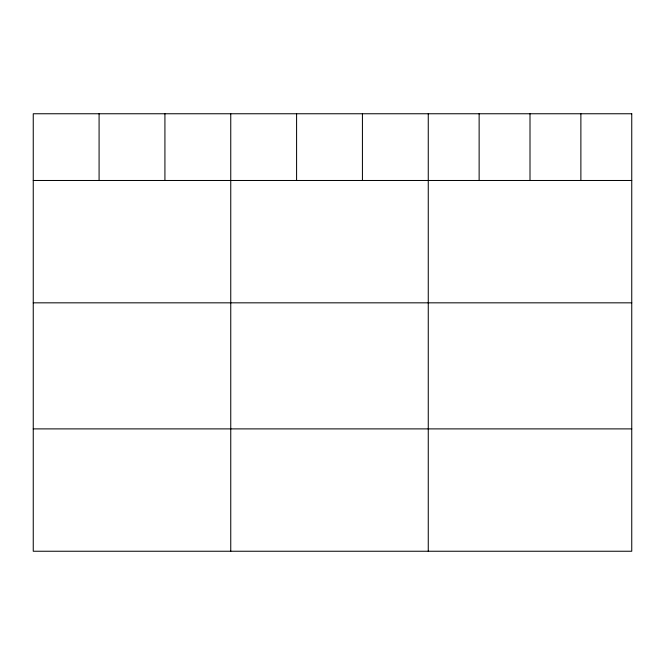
<?xml version="1.0" encoding="UTF-8"?>
<svg xmlns="http://www.w3.org/2000/svg" width="665" height="665" viewBox="0 0 665 665"><rect width="100%" height="100%" fill="white"/><g stroke="black" fill="none" stroke-linecap="round" stroke-linejoin="round"><path stroke-width="1" d="M33.25 180.481L631.75 180.481M33.25 302.833L631.75 302.833M33.25 428.892L631.75 428.892M580.877 113.757L580.877 180.481M530.005 113.757L530.005 180.481M479.132 113.757L479.132 180.481M428.26 113.757L428.26 551.243M362.425 113.757L362.425 180.481M296.59 113.757L296.59 180.481M230.755 113.757L230.755 551.243M164.92 113.757L164.92 180.481M99.085 113.757L99.085 180.481M631.75 113.757L33.25 113.757L33.25 551.243L631.75 551.243L631.75 113.757"/></g></svg>
